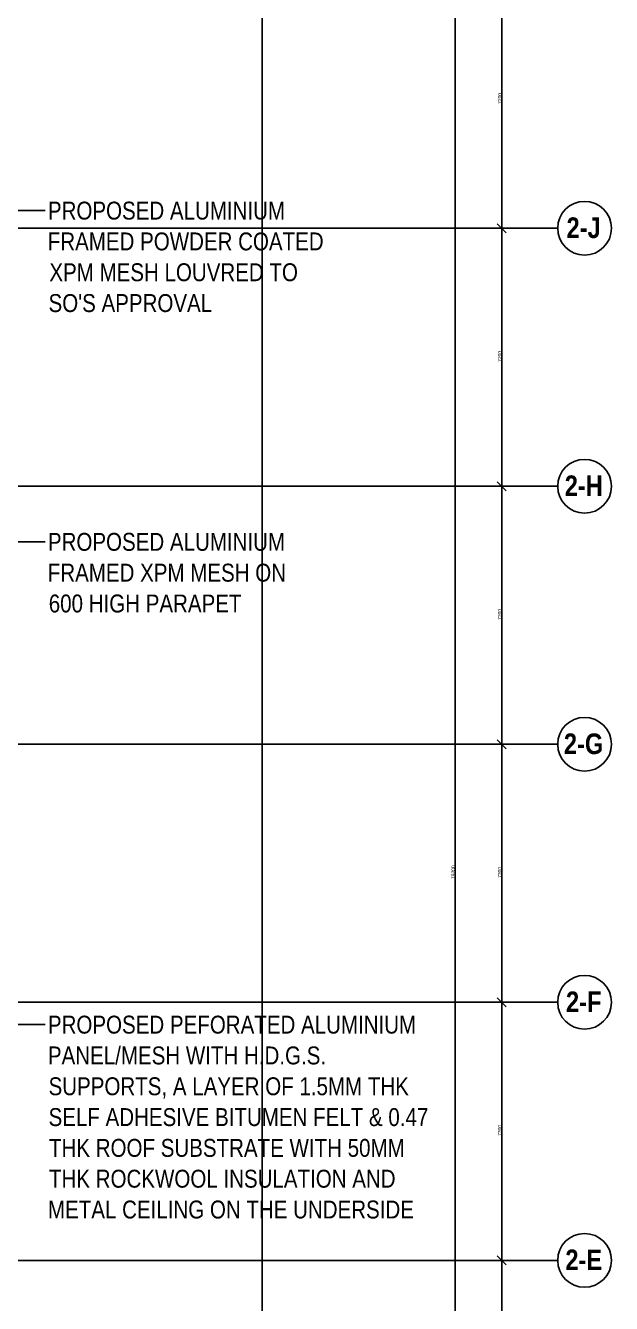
# Model space of a CAD drawing. Header units: millimetres. Extents: x -145636 to 131102, y -135903 to -7470.
# Drawn here: x 78896 to 95248, y -79601 to -43942 of the extents above; entities that cross this region are included whole.
import ezdxf

# ---------------------------------------------------------------- set-up
doc = ezdxf.new("R2010")
doc.units = ezdxf.units.MM
doc.layers.add('M_ARCHI', color=8, linetype='Continuous')
doc.styles.add('Arial Narrow', font='ARIALN.TTF', dxfattribs={"height": 100})
doc.styles.add('Arial Narrow_1', font='ARIALN.TTF', dxfattribs={"height": 90})
doc.styles.add('Arial Narrow_B', font='ARIALNB.TTF', dxfattribs={"height": 150})

# ---------------------------------------------------------------- blocks, each defined once
blk = doc.blocks.new('RF Archi 21.10.2024')
at = {"layer": 'M_ARCHI', "color": 8}
for p, q in [((-80911, -25375), (-80911, -128210)), ((-75522, -44153), (-75522, -123853)), ((-74222, -58553), (-74222, -66253)), ((-95149, -65511), (-86967, -65511)), ((-74222, -65753), (-74222, -73453)), ((-119483, -66003), (-72658, -66003)), ((-74170, -66003), (-74472, -66003)), ((-74170, -66003), (-74472, -66003)), ((-74222, -72953), (-74222, -80653)), ((-119483, -73203), (-72658, -73203)), ((-74170, -73203), (-74472, -73203)), ((-74170, -73203), (-74472, -73203)), ((-103470, -74754), (-86967, -74754)), ((-74222, -80153), (-74222, -87853)), ((-119483, -80403), (-72658, -80403)), ((-74170, -80403), (-74472, -80403)), ((-74170, -80403), (-74472, -80403)), ((-74222, -87353), (-74222, -95053)), ((-119483, -87603), (-72658, -87603)), ((-74170, -87603), (-74472, -87603)), ((-74170, -87603), (-74472, -87603)), ((-103843, -88226), (-86967, -88226)), ((-119483, -94803), (-72658, -94803)), ((-74170, -94803), (-74472, -94803)), ((-74170, -94803), (-74472, -94803)), ((-74222, -94553), (-74222, -102253))]:
    blk.add_line(p, q, dxfattribs=at)
at = {"layer": 'M_ARCHI', "color": 8, "linetype": 'ByBlock', "lineweight": -2}
for p, q in [((-74347, -65878), (-74097, -66128)), ((-74097, -66128), (-74347, -65878)), ((-74347, -73078), (-74097, -73328)), ((-74097, -73328), (-74347, -73078)), ((-74347, -80278), (-74097, -80528)), ((-74097, -80528), (-74347, -80278)), ((-74347, -87478), (-74097, -87728)), ((-74097, -87728), (-74347, -87478)), ((-74347, -94678), (-74097, -94928)), ((-74097, -94928), (-74347, -94678))]:
    blk.add_line(p, q, dxfattribs=at)
at = {"layer": 'M_ARCHI', "color": 8}
for centre in [(-71908, -66003), (-71908, -73203), (-71908, -80403), (-71908, -87603), (-71908, -94803)]:
    blk.add_circle(centre, 750, dxfattribs=at)
at = {"layer": 'M_ARCHI', "color": 8, "linetype": 'Continuous', "style": 'Arial Narrow'}
for s, p in [('7200', (-74224, -62531)), ('7200', (-74224, -69731)), ('7200', (-74224, -76931)), ('79200', (-75524, -84163)), ('7200', (-74224, -84131)), ('7200', (-74224, -91331))]:
    blk.add_text(s, height=100, rotation=90, dxfattribs=at).set_placement(p)
at = {"layer": 'M_ARCHI', "color": 8, "linetype": 'Continuous'}
for s, height, style, p in [('PROPOSED ALUMINIUM', 500, 'Arial Narrow_1', (-86886, -65761)), ('2-J', 575, 'Arial Narrow_B', (-72411, -66276)), ('FRAMED POWDER COATED', 500, 'Arial Narrow_1', (-86890, -66621)), ('XPM MESH LOUVRED TO', 500, 'Arial Narrow_1', (-86845, -67481)), ("SO'S APPROVAL", 500, 'Arial Narrow_1', (-86868, -68341)), ('2-H', 575, 'Arial Narrow_B', (-72461, -73476)), ('PROPOSED ALUMINIUM', 500, 'Arial Narrow_1', (-86886, -75004)), ('FRAMED XPM MESH ON', 500, 'Arial Narrow_1', (-86890, -75864)), ('600 HIGH PARAPET', 500, 'Arial Narrow_1', (-86862, -76724)), ('2-G', 575, 'Arial Narrow_B', (-72485, -80676)), ('2-F', 575, 'Arial Narrow_B', (-72427, -87876)), ('PROPOSED PEFORATED ALUMINIUM', 500, 'Arial Narrow_1', (-86886, -88476)), ('PANEL/MESH WITH H.D.G.S.', 500, 'Arial Narrow_1', (-86886, -89336)), ('SUPPORTS, A LAYER OF 1.5MM THK', 500, 'Arial Narrow_1', (-86868, -90196)), ('SELF ADHESIVE BITUMEN FELT & 0.47', 500, 'Arial Narrow_1', (-86868, -91056)), ('THK ROOF SUBSTRATE WITH 50MM', 500, 'Arial Narrow_1', (-86856, -91915)), ('THK ROCKWOOL INSULATION AND', 500, 'Arial Narrow_1', (-86856, -92775)), ('METAL CEILING ON THE UNDERSIDE', 500, 'Arial Narrow_1', (-86884, -93635)), ('2-E', 575, 'Arial Narrow_B', (-72443, -95076))]:
    blk.add_text(s, height=height, dxfattribs=dict(at, style=style)).set_placement(p)

msp = doc.modelspace()

# ---------------------------------------------------------------- block references
at = {"layer": 'M_ARCHI', "color": 8, "linetype": 'Continuous'}
msp.add_blockref('RF Archi 21.10.2024', (166406, 16405), dxfattribs=at)

doc.saveas('drawing.dxf')
